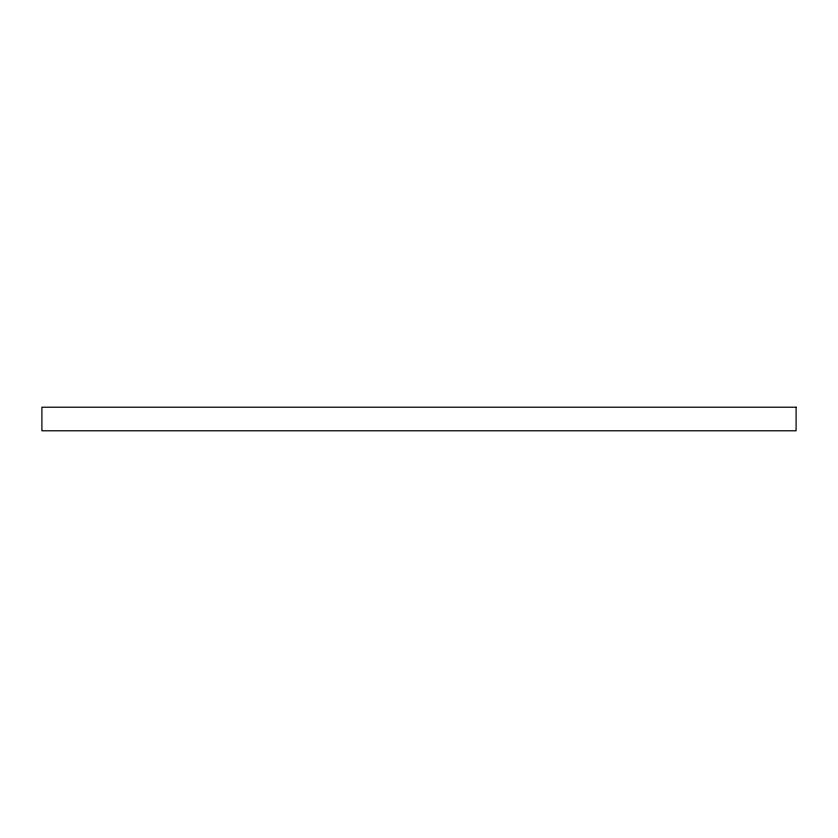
<?xml version="1.0" encoding="UTF-8"?>
<svg xmlns="http://www.w3.org/2000/svg" width="838" height="838" viewBox="0 0 838 838"><rect width="100%" height="100%" fill="white"/><g stroke="black" fill="none" stroke-linecap="round" stroke-linejoin="round"><path stroke-width="1.26" d="M796.1 407.216L41.9 407.216L41.9 430.784L796.1 430.784L796.1 407.216"/></g></svg>
